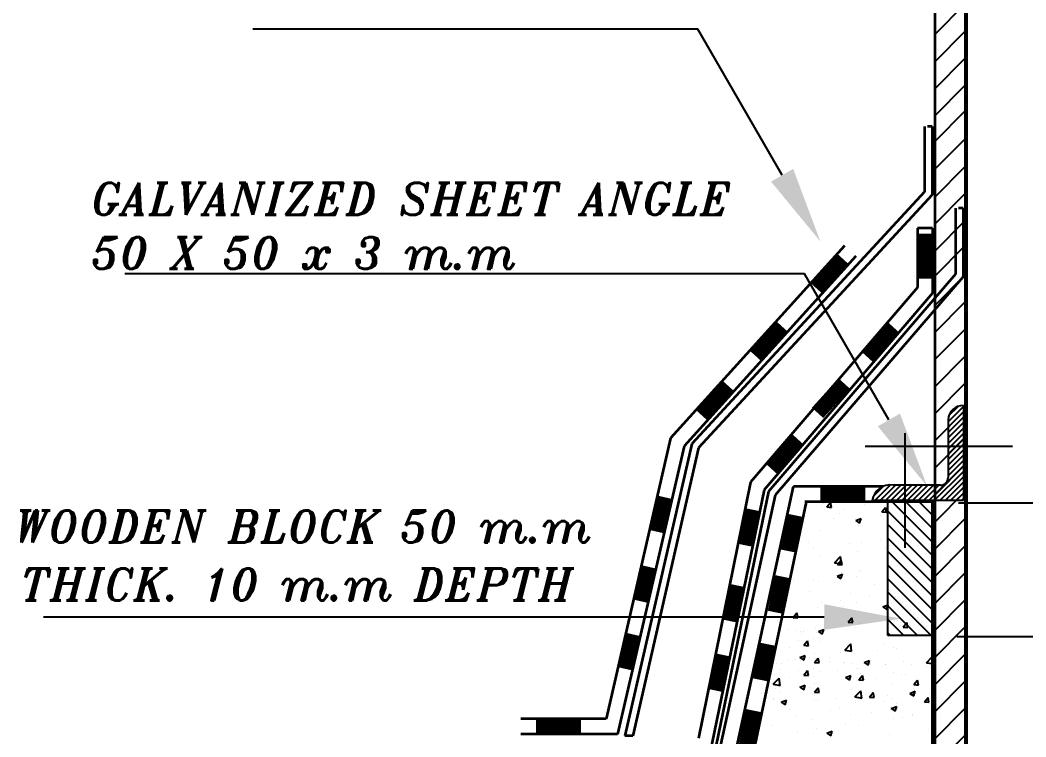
# Model space of a CAD drawing. Extents: x -730 to 2784, y 160 to 852.
# Drawn here: x -709.016 to -706.454, y 231.795 to 233.62 of the extents above; entities that cross this region are included whole.
import ezdxf

# ---------------------------------------------------------------- set-up
doc = ezdxf.new("R2010")
doc.units = 0
doc.header["$MEASUREMENT"] = 0
doc.header["$PDMODE"] = 34
doc.header["$PDSIZE"] = 0.4
doc.linetypes.add('CENTER', pattern=[50.8, 31.75, -6.35, 6.35, -6.35])
doc.layers.add('3', color=3, linetype='Continuous', lineweight=25)
doc.layers.add('5', color=5, linetype='Continuous', lineweight=35)
doc.layers.add('Duct', color=4, linetype='Continuous')
doc.layers.add('Text', color=42, linetype='Continuous')
doc.styles.add('ROMANC', font='italict.shx')
doc.styles.get("Standard").update_dxf_attribs({"font": 'TIMES.TTF'})
doc.dimstyles.get("Standard").update_dxf_attribs({"dimtxt": 0.8, "dimasz": 0.18, "dimexe": 0.18, "dimexo": 0.0625, "dimgap": 0.09, "dimtad": 0, "dimzin": 0, "dimdsep": 46, "dimtxsty": 'Standard', "dimcen": 0.09, "dimadec": 4, "dimazin": 0, "dimtfac": 1, "dimtofl": 0, "dimtmove": 0, "dimatfit": 3, "dimfxl": 1, "dimtolj": 1, "dimtzin": 0, "dimarcsym": 0})

# ---------------------------------------------------------------- blocks, each defined once
blk = doc.blocks.new('*X241')
at = {"color": 0}
for p, q in [((471.437, 168.795), (472.437, 169.795)), ((471.437, 168.441), (472.437, 169.441)), ((471.49, 169.202), (472.087, 169.798)), ((471.437, 168.088), (472.437, 169.088)), ((471.437, 167.734), (472.437, 168.734)), ((471.437, 167.381), (472.437, 168.381)), ((471.437, 167.027), (472.437, 168.027)), ((471.437, 166.674), (472.437, 167.674)), ((471.437, 166.32), (472.437, 167.32)), ((471.437, 165.967), (472.437, 166.967)), ((471.437, 165.613), (472.437, 166.613)), ((471.437, 165.259), (472.437, 166.259)), ((470.183, 163.652), (472.437, 165.906)), ((470.536, 163.652), (472.437, 165.552)), ((470.89, 163.652), (472.437, 165.199)), ((471.243, 163.652), (472.437, 164.845)), ((466.548, 163.906), (467.224, 164.582)), ((466.647, 163.652), (467.647, 164.652)), ((467.001, 163.652), (468.001, 164.652)), ((467.354, 163.652), (468.354, 164.652)), ((467.708, 163.652), (468.708, 164.652)), ((468.061, 163.652), (469.061, 164.652)), ((468.415, 163.652), (469.415, 164.652)), ((468.768, 163.652), (469.768, 164.652)), ((469.122, 163.652), (470.122, 164.652)), ((469.475, 163.652), (470.475, 164.652)), ((469.829, 163.652), (470.829, 164.652)), ((471.597, 163.652), (472.437, 164.492)), ((471.95, 163.652), (472.437, 164.138)), ((472.304, 163.652), (472.437, 163.785))]:
    blk.add_line(p, q, dxfattribs=at)
blk = doc.blocks.new('*X240')
at = {"color": 0}
for p, q in [((431.252, 160.784), (434.063, 163.595)), ((431.252, 161.668), (433.179, 163.595)), ((431.252, 162.551), (432.295, 163.595)), ((431.252, 163.435), (431.411, 163.595)), ((431.947, 160.594), (434.947, 163.595)), ((432.831, 160.594), (435.831, 163.595)), ((433.714, 160.594), (436.715, 163.595)), ((434.598, 160.594), (437.598, 163.595)), ((435.482, 160.594), (438.482, 163.595)), ((436.366, 160.594), (439.366, 163.595)), ((437.25, 160.594), (439.997, 163.342)), ((438.134, 160.594), (439.997, 162.458)), ((439.018, 160.594), (439.997, 161.574)), ((439.902, 160.594), (439.997, 160.69))]:
    blk.add_line(p, q, dxfattribs=at)
blk = doc.blocks.new('*D280')
at = {"color": 0, "lineweight": -2}
for p, q in [((-706.4009, 232.571), (-706.4009, 232.751)), ((-706.6259, 232.391), (-706.2209, 232.391)), ((-706.6302, 232.0509), (-706.2209, 232.0509)), ((-706.4009, 231.8709), (-706.4009, 231.6909))]:
    blk.add_line(p, q, dxfattribs=at)
at = {"color": 0}
for points in [[(-706.4309, 232.571), (-706.3709, 232.571), (-706.4009, 232.391)], [(-706.4309, 231.8709), (-706.3709, 231.8709), (-706.4009, 232.0509)]]:
    blk.add_solid(points, dxfattribs=at)
at = {"layer": 'DEFPOINTS', "color": 0}
for p in [(-706.6884, 232.391), (-706.6927, 232.0509), (-706.4009, 232.0509)]:
    blk.add_point(p, dxfattribs=at)

msp = doc.modelspace()

# ---------------------------------------------------------------- linework, layer by layer
at = {"color": 0}
for p, q in [((-706.6865, 233.5833), (-706.6084, 233.6614)), ((-706.6865, 233.5143), (-706.6084, 233.5924)), ((-706.6865, 233.4454), (-706.6084, 233.5234)), ((-706.6865, 233.3764), (-706.6084, 233.4544)), ((-706.6865, 233.3113), (-706.6084, 233.3893)), ((-706.6865, 233.2403), (-706.6084, 233.3183)), ((-706.6865, 233.1694), (-706.6084, 233.2475)), ((-706.6865, 233.1005), (-706.6084, 233.1785)), ((-706.6865, 233.0315), (-706.6084, 233.1095)), ((-706.6865, 232.9681), (-706.6084, 233.0461)), ((-706.6865, 232.8935), (-706.6084, 232.9716)), ((-706.6865, 232.8245), (-706.6084, 232.9026)), ((-706.6865, 232.7556), (-706.6084, 232.8336)), ((-706.6865, 232.6866), (-706.6084, 232.7646)), ((-706.6865, 232.6176), (-706.6084, 232.6956)), ((-706.6865, 232.5486), (-706.6084, 232.6267)), ((-706.6865, 232.4796), (-706.6084, 232.5577)), ((-706.6865, 232.4107), (-706.6084, 232.4887)), ((-706.6865, 232.3417), (-706.6084, 232.4197)), ((-706.9758, 232.3853), (-706.9758, 232.3853)), ((-706.9701, 232.3901), (-706.9701, 232.3901)), ((-706.9609, 232.3804), (-706.9515, 232.3917)), ((-706.9493, 232.3794), (-706.9515, 232.3917)), ((-706.8659, 232.3857), (-706.8659, 232.3857)), ((-706.9609, 232.3804), (-706.9493, 232.3794)), ((-706.9289, 232.3639), (-706.9289, 232.3639)), ((-706.9188, 232.3743), (-706.9188, 232.3743)), ((-706.8248, 232.3595), (-706.8248, 232.3595)), ((-706.821, 232.3682), (-706.8116, 232.3794)), ((-706.821, 232.3682), (-706.8093, 232.3672)), ((-706.821, 232.3669), (-706.821, 232.3669)), ((-706.8093, 232.3672), (-706.8116, 232.3794)), ((-706.7721, 232.3733), (-706.7721, 232.3733)), ((-706.7618, 232.3813), (-706.7618, 232.3813)), ((-707.0181, 232.3409), (-707.0181, 232.3409)), ((-706.9442, 232.3506), (-706.9442, 232.3506)), ((-706.8874, 232.3459), (-706.8738, 232.3512)), ((-706.8874, 232.3459), (-706.8777, 232.3394)), ((-706.8797, 232.3328), (-706.8797, 232.3328)), ((-706.8777, 232.3394), (-706.8738, 232.3512)), ((-706.7206, 232.3551), (-706.7206, 232.3551)), ((-706.6865, 232.2727), (-706.6084, 232.3507)), ((-706.9782, 232.3203), (-706.9782, 232.3203)), ((-707.0089, 232.2909), (-707.0089, 232.2909)), ((-706.9047, 232.2865), (-706.9047, 232.2865)), ((-706.8723, 232.2899), (-706.8723, 232.2899)), ((-706.8235, 232.2963), (-706.8235, 232.2963)), ((-706.8006, 232.2821), (-706.8006, 232.2821)), ((-706.6865, 232.2037), (-706.6084, 232.2818)), ((-707.0464, 232.2796), (-707.0417, 232.2764)), ((-706.9955, 232.2737), (-706.9955, 232.2737)), ((-706.9268, 232.2579), (-706.9268, 232.2579)), ((-706.882, 232.2679), (-706.882, 232.2679)), ((-706.813, 232.2774), (-706.813, 232.2774)), ((-706.6964, 232.2777), (-706.6964, 232.2777)), ((-706.9806, 232.2554), (-706.9806, 232.2554)), ((-706.9413, 232.2383), (-706.9261, 232.2542)), ((-706.9413, 232.2383), (-706.924, 232.2356)), ((-706.9339, 232.2337), (-706.9244, 232.2449)), ((-706.9339, 232.2337), (-706.9222, 232.2327)), ((-706.924, 232.2356), (-706.9261, 232.2542)), ((-706.9222, 232.2327), (-706.9244, 232.2449)), ((-706.9349, 232.2044), (-706.9213, 232.2097)), ((-706.9349, 232.2044), (-706.9252, 232.1979)), ((-706.9252, 232.1979), (-706.9213, 232.2097)), ((-706.9236, 232.213), (-706.9236, 232.213)), ((-706.8801, 232.215), (-706.8801, 232.215)), ((-706.8748, 232.2194), (-706.8748, 232.2194)), ((-706.8009, 232.2291), (-706.8009, 232.2291)), ((-706.6865, 232.1347), (-706.6084, 232.2128)), ((-707.0469, 232.1912), (-707.0469, 232.1912)), ((-707.0468, 232.1967), (-707.0468, 232.1967)), ((-706.9939, 232.1955), (-706.9939, 232.1955)), ((-706.983, 232.1904), (-706.983, 232.1904)), ((-706.9427, 232.1868), (-706.9427, 232.1868)), ((-706.8844, 232.2029), (-706.8844, 232.2029)), ((-706.8386, 232.1824), (-706.8386, 232.1824)), ((-707.0057, 232.165), (-707.0057, 232.165)), ((-706.9016, 232.1606), (-706.9016, 232.1606)), ((-706.7974, 232.1562), (-706.7974, 232.1562)), ((-706.7344, 232.178), (-706.7344, 232.178)), ((-706.729, 232.1684), (-706.729, 232.1684)), ((-706.975, 232.136), (-706.975, 232.136)), ((-706.9261, 232.1424), (-706.9261, 232.1424)), ((-706.8868, 232.138), (-706.8868, 232.138)), ((-706.8522, 232.1522), (-706.8522, 232.1522)), ((-706.8185, 232.1259), (-706.8048, 232.1311)), ((-706.8088, 232.1193), (-706.8048, 232.1311)), ((-706.8056, 232.1467), (-706.8056, 232.1467)), ((-706.7854, 232.1526), (-706.7854, 232.1526)), ((-706.6933, 232.1518), (-706.6933, 232.1518)), ((-706.6865, 232.0658), (-706.6084, 232.1438)), ((-707.0467, 232.0992), (-707.0373, 232.1104)), ((-707.0351, 232.0982), (-707.0373, 232.1104)), ((-707.0331, 232.1077), (-707.0331, 232.1077)), ((-706.9853, 232.1255), (-706.9853, 232.1255)), ((-706.9193, 232.1272), (-706.9193, 232.1272)), ((-706.8185, 232.1259), (-706.8087, 232.1193)), ((-707.0857, 232.092), (-707.0857, 232.092)), ((-707.0467, 232.0992), (-707.0351, 232.0982)), ((-706.9815, 232.0876), (-706.9815, 232.0876)), ((-706.9068, 232.0869), (-706.8974, 232.0981)), ((-706.9068, 232.0869), (-706.8951, 232.0859)), ((-706.8951, 232.0859), (-706.8974, 232.0981)), ((-706.8774, 232.0832), (-706.8774, 232.0832)), ((-706.7878, 232.0877), (-706.7878, 232.0877)), ((-706.7803, 232.0914), (-706.7803, 232.0914)), ((-706.7732, 232.0788), (-706.7732, 232.0788)), ((-706.7668, 232.0747), (-706.7574, 232.0859)), ((-706.7552, 232.0737), (-706.7574, 232.0859)), ((-706.7315, 232.0979), (-706.7315, 232.0979)), ((-707.0584, 232.0675), (-707.0584, 232.0675)), ((-707.0412, 232.067), (-707.0412, 232.067)), ((-707.0288, 232.0643), (-707.0288, 232.0643)), ((-707.0263, 232.0591), (-707.0263, 232.0591)), ((-707.0195, 232.0637), (-707.0195, 232.0637)), ((-706.9901, 232.0713), (-706.9901, 232.0713)), ((-706.9877, 232.0605), (-706.9877, 232.0605)), ((-706.9824, 232.0629), (-706.9687, 232.0682)), ((-706.9824, 232.0629), (-706.9727, 232.0564)), ((-706.9774, 232.0655), (-706.9774, 232.0655)), ((-706.9727, 232.0564), (-706.9687, 232.0682)), ((-706.9035, 232.0752), (-706.9035, 232.0752)), ((-706.8892, 232.073), (-706.8892, 232.073)), ((-706.7668, 232.0747), (-706.7552, 232.0737)), ((-706.6865, 231.9968), (-706.6084, 232.0748)), ((-707.0879, 232.0468), (-707.0879, 232.0468)), ((-707.0337, 232.0393), (-707.0337, 232.0393)), ((-707.0196, 232.0282), (-707.0102, 232.0394)), ((-707.0196, 232.0282), (-707.008, 232.0271)), ((-707.008, 232.0271), (-707.0102, 232.0394)), ((-706.9948, 232.0444), (-706.9948, 232.0444)), ((-706.9784, 232.0375), (-706.9784, 232.0375)), ((-706.9154, 232.016), (-706.9002, 232.0318)), ((-706.8981, 232.0133), (-706.9002, 232.0318)), ((-706.8136, 232.0303), (-706.8136, 232.0303)), ((-707.0575, 232.0231), (-707.0575, 232.0231)), ((-707.0299, 231.9972), (-707.0162, 232.0024)), ((-707.0202, 231.9906), (-707.0162, 232.0024)), ((-706.9944, 232.0242), (-706.9944, 232.0242)), ((-706.9924, 232.0064), (-706.9924, 232.0064)), ((-706.9274, 232.0108), (-706.9274, 232.0108)), ((-706.9154, 232.016), (-706.8981, 232.0133)), ((-706.8915, 232.0081), (-706.8915, 232.0081)), ((-706.8317, 232.0145), (-706.8317, 232.0145)), ((-706.7902, 232.0227), (-706.7902, 232.0227)), ((-706.7828, 232.0209), (-706.7828, 232.0209)), ((-706.6865, 231.9278), (-706.6084, 232.0059)), ((-707.1237, 231.9923), (-707.1237, 231.9923)), ((-707.0902, 231.9818), (-707.0902, 231.9818)), ((-707.0776, 231.9821), (-707.0776, 231.9821)), ((-707.0584, 231.9917), (-707.0584, 231.9917)), ((-707.0412, 231.9913), (-707.0412, 231.9913)), ((-707.0299, 231.9972), (-707.0202, 231.9906)), ((-707.0288, 231.9885), (-707.0288, 231.9885)), ((-707.0195, 231.9879), (-707.0195, 231.9879)), ((-707.0062, 231.997), (-707.0062, 231.997)), ((-706.9926, 231.9844), (-706.9832, 231.9956)), ((-706.9926, 231.9844), (-706.9809, 231.9834)), ((-706.9901, 231.9956), (-706.9901, 231.9956)), ((-706.9809, 231.9834), (-706.9832, 231.9956)), ((-706.9549, 231.9983), (-706.9549, 231.9983)), ((-706.9542, 231.9873), (-706.9542, 231.9873)), ((-706.9199, 231.9831), (-706.9199, 231.9831)), ((-706.9154, 231.9835), (-706.9154, 231.9835)), ((-706.8963, 231.9812), (-706.8963, 231.9812)), ((-706.8659, 231.9844), (-706.8523, 231.9896)), ((-706.8659, 231.9844), (-706.8562, 231.9778)), ((-706.8562, 231.9778), (-706.8523, 231.9896)), ((-706.8501, 231.9829), (-706.8501, 231.9829)), ((-706.8116, 231.9797), (-706.8116, 231.9797)), ((-706.8112, 231.9791), (-706.8112, 231.9791)), ((-706.7669, 231.9875), (-706.7669, 231.9875)), ((-706.7459, 231.9785), (-706.7459, 231.9785)), ((-706.7072, 231.9837), (-706.6927, 231.9988)), ((-706.7072, 231.9837), (-706.6927, 231.9814)), ((-706.7071, 231.9747), (-706.7071, 231.9747)), ((-707.095, 231.9549), (-707.095, 231.9549)), ((-707.0826, 231.9661), (-707.0826, 231.9661)), ((-707.0337, 231.9636), (-707.0337, 231.9636)), ((-707.0196, 231.9524), (-707.0102, 231.9636)), ((-707.0196, 231.9524), (-707.008, 231.9514)), ((-707.008, 231.9514), (-707.0102, 231.9636)), ((-706.9948, 231.9687), (-706.9948, 231.9687)), ((-706.9944, 231.9484), (-706.9944, 231.9484)), ((-706.9784, 231.9617), (-706.9784, 231.9617)), ((-706.9343, 231.9636), (-706.9343, 231.9636)), ((-706.9134, 231.9459), (-706.8997, 231.9511)), ((-706.9037, 231.9393), (-706.8997, 231.9511)), ((-706.8855, 231.97), (-706.8855, 231.97)), ((-706.8807, 231.968), (-706.8807, 231.968)), ((-706.8797, 231.9402), (-706.8703, 231.9514)), ((-706.8743, 231.9573), (-706.8743, 231.9573)), ((-706.868, 231.9392), (-706.8703, 231.9514)), ((-706.7926, 231.9578), (-706.7926, 231.9578)), ((-706.7701, 231.9529), (-706.7701, 231.9529)), ((-706.7602, 231.9537), (-706.7602, 231.9537)), ((-707.1082, 231.9289), (-707.1082, 231.9289)), ((-707.0978, 231.9289), (-707.0826, 231.9447)), ((-707.0978, 231.9289), (-707.0804, 231.9262)), ((-707.0804, 231.9262), (-707.0826, 231.9447)), ((-707.0575, 231.9473), (-707.0575, 231.9473)), ((-707.0299, 231.9215), (-707.0162, 231.9267)), ((-707.0202, 231.9149), (-707.0162, 231.9267)), ((-706.9924, 231.9306), (-706.9924, 231.9306)), ((-706.9134, 231.9459), (-706.9037, 231.9393)), ((-706.8939, 231.9431), (-706.8939, 231.9431)), ((-706.883, 231.9375), (-706.883, 231.9375)), ((-706.8797, 231.9402), (-706.868, 231.9392)), ((-706.8341, 231.944), (-706.8341, 231.944)), ((-706.7973, 231.9308), (-706.7973, 231.9308)), ((-706.7398, 231.9279), (-706.7304, 231.9391)), ((-706.7398, 231.9279), (-706.7281, 231.9269)), ((-706.7281, 231.9269), (-706.7304, 231.9391)), ((-706.6865, 231.8588), (-706.6084, 231.9369)), ((-707.1289, 231.9052), (-707.1289, 231.9052)), ((-707.0926, 231.9169), (-707.0926, 231.9169)), ((-707.0801, 231.9116), (-707.0801, 231.9116)), ((-707.0299, 231.9215), (-707.0202, 231.9149)), ((-707.0062, 231.9213), (-707.0062, 231.9213)), ((-706.9972, 231.9037), (-706.9972, 231.9037)), ((-706.9926, 231.9086), (-706.9832, 231.9199)), ((-706.9926, 231.9086), (-706.9809, 231.9076)), ((-706.9809, 231.9076), (-706.9832, 231.9199)), ((-706.8986, 231.9162), (-706.8986, 231.9162)), ((-706.8896, 231.8966), (-706.8744, 231.9124)), ((-706.8722, 231.8939), (-706.8744, 231.9124)), ((-706.8629, 231.9028), (-706.8629, 231.9028)), ((-706.8526, 231.8964), (-706.8432, 231.9076)), ((-706.841, 231.8954), (-706.8432, 231.9076)), ((-706.8061, 231.8997), (-706.8061, 231.8997)), ((-706.7495, 231.9058), (-706.7358, 231.9111)), ((-706.7495, 231.9058), (-706.7398, 231.8993)), ((-706.7398, 231.8993), (-706.7358, 231.9111)), ((-706.7397, 231.919), (-706.7397, 231.919)), ((-706.7004, 231.9058), (-706.7004, 231.9058)), ((-706.6948, 231.9065), (-706.6948, 231.9065)), ((-707.0974, 231.89), (-707.0974, 231.89)), ((-707.0964, 231.892), (-707.0964, 231.892)), ((-707.0773, 231.883), (-707.0637, 231.8882)), ((-707.0773, 231.883), (-707.0676, 231.8764)), ((-707.0676, 231.8764), (-707.0637, 231.8882)), ((-706.9922, 231.8876), (-706.9922, 231.8876)), ((-706.9856, 231.8866), (-706.9856, 231.8866)), ((-706.9368, 231.893), (-706.9368, 231.893)), ((-706.8896, 231.8966), (-706.8722, 231.8939)), ((-706.888, 231.8832), (-706.888, 231.8832)), ((-706.8526, 231.8964), (-706.841, 231.8954)), ((-706.8142, 231.8862), (-706.8142, 231.8862)), ((-706.7969, 231.8673), (-706.7833, 231.8726)), ((-706.7949, 231.8928), (-706.7949, 231.8928)), ((-706.7872, 231.8608), (-706.7833, 231.8726)), ((-706.7839, 231.8788), (-706.7839, 231.8788)), ((-706.7127, 231.8842), (-706.7033, 231.8954)), ((-706.7127, 231.8842), (-706.701, 231.8831)), ((-706.701, 231.8831), (-706.7033, 231.8954)), ((-706.6995, 231.8796), (-706.6995, 231.8796)), ((-707.0552, 231.8658), (-707.0552, 231.8658)), ((-707.0418, 231.8472), (-707.0418, 231.8472)), ((-706.9511, 231.8614), (-706.9511, 231.8614)), ((-706.928, 231.8667), (-706.928, 231.8667)), ((-706.901, 231.8513), (-706.901, 231.8513)), ((-706.8469, 231.857), (-706.8469, 231.857)), ((-706.7997, 231.8659), (-706.7997, 231.8659)), ((-706.7969, 231.8673), (-706.7872, 231.8608)), ((-706.7428, 231.8526), (-706.7428, 231.8526)), ((-706.7422, 231.8485), (-706.7422, 231.8485)), ((-706.6865, 231.7898), (-706.6084, 231.8679)), ((-707.0997, 231.825), (-707.0997, 231.825)), ((-706.9996, 231.8388), (-706.9996, 231.8388)), ((-706.9142, 231.8258), (-706.9142, 231.8258)), ((-706.8812, 231.8239), (-706.8812, 231.8239)), ((-706.791, 231.842), (-706.791, 231.842)), ((-706.7674, 231.8434), (-706.7674, 231.8434)), ((-707.037, 231.8097), (-707.037, 231.8097)), ((-706.995, 231.8043), (-706.995, 231.8043)), ((-706.9881, 231.8161), (-706.9881, 231.8161)), ((-706.9609, 231.8044), (-706.9472, 231.8097)), ((-706.9609, 231.8044), (-706.9512, 231.7979)), ((-706.9512, 231.7979), (-706.9472, 231.8097)), ((-706.8021, 231.8009), (-706.8021, 231.8009)), ((-706.7019, 231.8147), (-706.7019, 231.8147)), ((-706.6865, 231.7209), (-706.6084, 231.7989))]:
    msp.add_line(p, q, dxfattribs=at)
at = {"layer": '3'}
for p, q in [((-706.6132, 232.6388), (-706.6132, 232.3969)), ((-706.6523, 232.6022), (-706.6523, 232.4554)), ((-706.6718, 232.4359), (-706.792, 232.4359)), ((-706.6132, 232.3969), (-706.8457, 232.3969))]:
    msp.add_line(p, q, dxfattribs=at)
for centre, radius, start, end in [((-706.6145, 232.601), 0.0378, 88.139, 178.139), ((-706.7993, 232.3895), 0.047, 80.9629, 170.9629), ((-706.6718, 232.4554), 0.0195, 270, 0)]:
    msp.add_arc(centre, radius, start, end, dxfattribs=at)
at = {"layer": '5'}
for p, q in [((-706.6865, 234.8836), (-706.6865, 233.2031)), ((-706.6084, 234.8836), (-706.6084, 233.2031)), ((-706.6865, 233.4082), (-706.6865, 230.8786)), ((-706.6084, 233.4082), (-706.6084, 230.8786)), ((-706.7123, 233.3497), (-706.7123, 233.1826)), ((-706.6928, 233.3497), (-706.7045, 233.3497)), ((-706.6928, 233.3497), (-706.6928, 233.175)), ((-706.7123, 233.1826), (-707.305, 232.541)), ((-706.6928, 233.175), (-707.2877, 232.531)), ((-706.6335, 233.1411), (-706.6335, 232.9736)), ((-706.614, 233.1411), (-706.6257, 233.1411)), ((-706.614, 233.1411), (-706.614, 232.9664)), ((-706.6916, 233.0901), (-706.7306, 233.0901)), ((-706.7306, 233.0901), (-706.7306, 232.9396)), ((-706.6916, 233.0901), (-706.6916, 232.9251)), ((-706.9158, 233.045), (-707.3596, 232.5554)), ((-706.8869, 233.0188), (-707.325, 232.5356)), ((-706.6335, 232.9736), (-707.1099, 232.4201)), ((-706.614, 232.9664), (-707.0925, 232.4105)), ((-706.7306, 232.9396), (-707.1559, 232.4434)), ((-706.6916, 232.9251), (-707.1209, 232.4243)), ((-707.3596, 232.5554), (-707.5231, 231.8406)), ((-707.305, 232.541), (-707.4756, 231.7974)), ((-707.325, 232.5356), (-707.4944, 231.8016)), ((-707.2877, 232.531), (-707.4552, 231.7974)), ((-707.1559, 232.4434), (-707.2885, 231.7915)), ((-707.1209, 232.4243), (-707.2594, 231.7525)), ((-707.1099, 232.4201), (-707.2478, 231.7502)), ((-707.0925, 232.4105), (-707.2377, 231.747)), ((-707.196, 231.7419), (-707.0462, 232.4324)), ((-706.8184, 232.4324), (-707.0462, 232.4324)), ((-707.161, 231.6945), (-707.0132, 232.3937)), ((-706.8427, 232.3934), (-707.017, 232.3934)), ((-706.6927, 232.3937), (-707.0132, 232.3937)), ((-706.6927, 232.3937), (-706.6927, 231.1872)), ((-707.5231, 231.8406), (-707.741, 231.8406)), ((-707.4944, 231.8016), (-707.741, 231.8016)), ((-707.4552, 231.7974), (-707.4756, 231.7974))]:
    msp.add_line(p, q, dxfattribs=at)
at = {"layer": '5', "const_width": 0.039}
for points in [[(-706.7112, 232.9616), (-706.7112, 233.0765)], [(-706.987, 232.9365), (-706.9192, 233.0113)], [(-707.1431, 232.7653), (-707.0753, 232.8401)], [(-706.859, 232.7632), (-706.7913, 232.8379)], [(-707.2797, 232.6136), (-707.2119, 232.6884)], [(-706.9848, 232.6201), (-706.917, 232.6949)], [(-707.1019, 232.4771), (-707.0341, 232.5519)], [(-707.3736, 232.405), (-707.3938, 232.3174)], [(-706.9779, 232.4134), (-706.863, 232.4134)], [(-707.1496, 232.3734), (-707.1681, 232.2827)], [(-707.0422, 232.3592), (-707.0606, 232.2685)], [(-707.4162, 232.2282), (-707.4365, 232.1406)], [(-707.0738, 232.2029), (-707.0922, 232.1122)], [(-707.1907, 232.1808), (-707.2091, 232.0901)], [(-707.4557, 232.0561), (-707.476, 231.9685)], [(-707.1117, 232.0308), (-707.1302, 231.9401)], [(-707.227, 232.0039), (-707.2455, 231.9132)], [(-707.148, 231.8619), (-707.1665, 231.7711)], [(-707.7022, 231.8233), (-707.5873, 231.8233)]]:
    msp.add_lwpolyline(points, dxfattribs=at)
at = {"layer": 'Duct'}
for p, q in [((-706.6084, 234.8836), (-706.6084, 230.9022)), ((-706.6045, 234.8836), (-706.6045, 230.9022))]:
    msp.add_line(p, q, dxfattribs=at)
msp.add_lwpolyline([(-706.8055, 232.0535), (-706.8055, 232.3948), (-706.6884, 232.3948), (-706.6884, 232.0535)], close=True, dxfattribs=at)
at = {"layer": 'Text'}
for p, q in [((-707.2896, 233.5969), (-708.4237, 233.5969)), ((-707.075, 233.2251), (-707.2896, 233.5969)), ((-707.0177, 232.9737), (-708.7498, 232.9737)), ((-706.8031, 232.602), (-707.0177, 232.9737)), ((-706.9681, 232.1), (-708.9568, 232.1))]:
    msp.add_line(p, q, dxfattribs=at)
at = {"layer": 'Text', "linetype": 'CENTER'}
for p, q in [((-706.7626, 232.5684), (-706.7626, 232.276)), ((-706.4879, 232.5347), (-706.8639, 232.5347))]:
    msp.add_line(p, q, dxfattribs=at)
at = {"layer": 'Text'}
for points in [[(-707.1032, 233.2089), (-707.0469, 233.2414), (-706.9775, 233.0562)], [(-706.8313, 232.5858), (-706.7749, 232.6183), (-706.7055, 232.433)], [(-706.9687, 232.0675), (-706.9674, 232.1325), (-706.773, 232.096)]]:
    msp.add_solid(points, dxfattribs=at)

# ---------------------------------------------------------------- block references
at = {"layer": 'Duct', "xscale": 0.03902082603963208, "yscale": 0.03902082603968893, "zscale": 0.03902082603967917}
msp.add_blockref('*X241', (-725.0481, 226.011), dxfattribs=at)
at = {"layer": 'Duct', "xscale": 0.03902082603957524, "yscale": 0.03902082603957524, "zscale": 0.03902082603960703, "rotation": 90}
msp.add_blockref('*X240', (-700.4219, 215.2257), dxfattribs=at)

# ---------------------------------------------------------------- texts
at = {"layer": 'Text', "color": 3, "style": 'ROMANC'}
for s, p in [('GALVANIZED SHEET ANGLE', (-708.8347, 233.1243)), ('50 X 50 x 3 m.m', (-708.8347, 232.9865)), ('WOODEN BLOCK 50 m.m', (-709.0337, 232.2901)), ('THICK. 10 m.m DEPTH', (-709.0168, 232.1426))]:
    msp.add_text(s, height=0.081293, dxfattribs=at).set_placement(p)

# ---------------------------------------------------------------- dimensions: what is measured, and where the dimension line sits
dim = msp.add_linear_dim(base=(-706.4009, 232.0509), p1=(-706.6884, 232.391), p2=(-706.6927, 232.0509), angle=90, text=' ', dimstyle='Standard')
dim.commit()
dim.dimension.update_dxf_attribs({"geometry": '*D280', "text_midpoint": (-706.4009, 232.221)})

doc.saveas('drawing.dxf')
